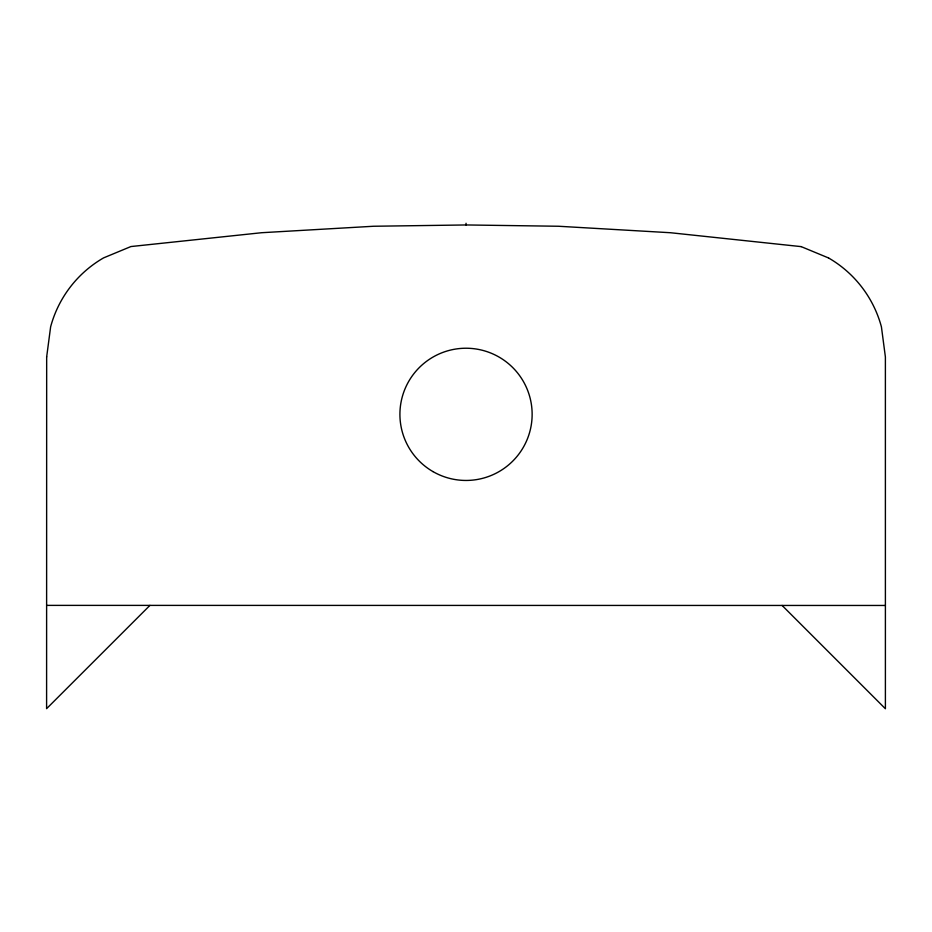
<?xml version="1.0" encoding="UTF-8"?>
<svg xmlns="http://www.w3.org/2000/svg" width="932" height="932" viewBox="0 0 932 932"><rect width="100%" height="100%" fill="white"/><g stroke="black" fill="none" stroke-linecap="round" stroke-linejoin="round"><path stroke-width="1.4" d="M46.67 356.874L46.6 708.658L149.924 605.392M801.147 246.619L670.504 232.732L558.536 226.255L466.047 224.95L466.047 223.261M46.67 356.886L50.631 326.817A113.541 113.541 0 0 1 103.557 257.896L130.934 246.549L261.577 232.72L373.557 226.255L466.047 224.962M46.623 605.381L885.4 605.462M801.147 246.607L828.536 257.954M782.099 605.439L885.4 708.739L885.388 356.944L881.427 326.887A113.541 113.541 0 0 0 828.525 257.943M432.961 471.592A66.114 66.114 0 0 0 532.137 414.344A66.114 66.114 0 0 0 432.972 357.084A66.114 66.114 0 0 0 432.961 471.592"/></g></svg>
